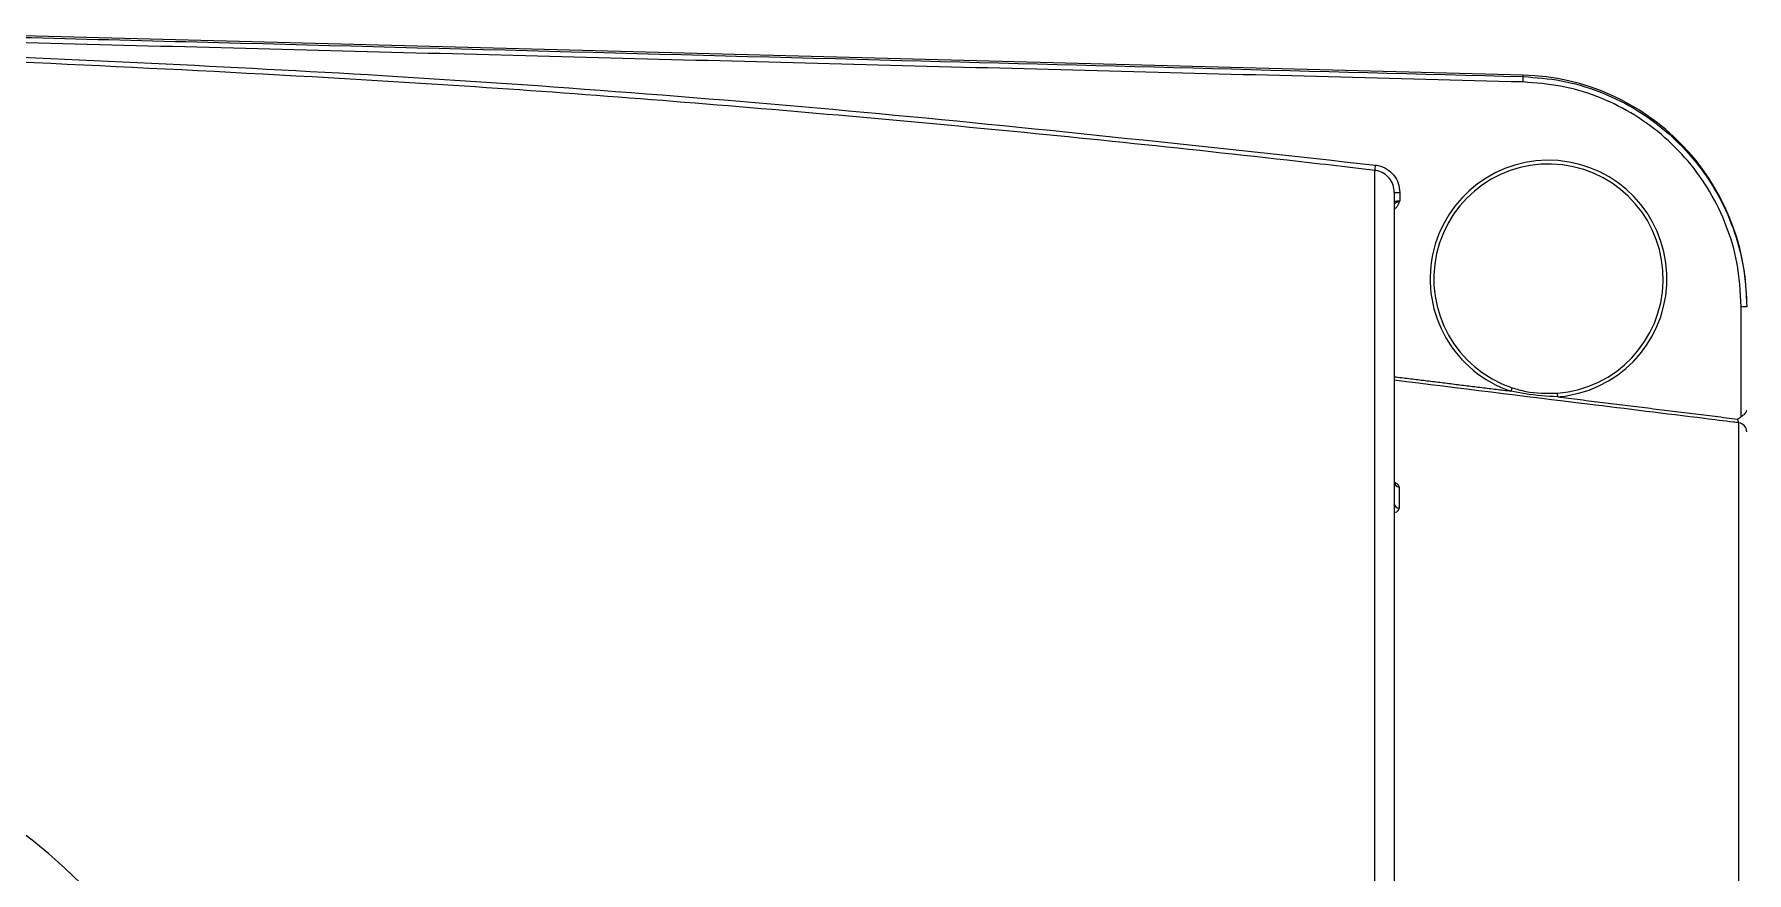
# Model space of a CAD drawing. Extents: x 11 to 120, y 2 to 94.
# Drawn here: x 91.847 to 96.511, y 41.608 to 43.889 of the extents above; entities that cross this region are included whole.
import ezdxf

# ---------------------------------------------------------------- set-up
doc = ezdxf.new("R2010")
doc.units = 0
doc.header["$MEASUREMENT"] = 0
doc.linetypes.add('SLD-Solid', pattern=[0])
doc.layers.add('OBJECT', color=7, linetype='CONTINUOUS')

msp = doc.modelspace()

# ---------------------------------------------------------------- linework, layer by layer
at = {"layer": 'OBJECT', "color": 7, "linetype": 'SLD-Solid', "lineweight": 15}
for p, q in [((95.9027, 43.7784), (91.66, 43.8895)), ((95.9027, 43.7742), (95.9027, 43.7784)), ((95.4983, 41.5374), (95.4983, 43.5191)), ((95.5513, 43.4592), (95.5513, 41.548)), ((95.5663, 43.4588), (95.5663, 43.4364)), ((96.4964, 42.8491), (96.4964, 43.148)), ((95.5513, 43.0195), (95.5513, 42.6119)), ((96.4894, 41.5197), (96.4894, 42.8321)), ((95.5645, 42.6572), (95.5645, 42.5991))]:
    msp.add_line(p, q, dxfattribs=at)
for centre, radius, start, end in [((93.6966, 43.8206), 2.2066, 358.417, 358.7957), ((95.8863, 43.1536), 0.625, 0, 88.5), ((87.8093, 44.4323), 7.7431, 353.22641, 353.33424), ((95.9714, 43.2242), 0.3225, 279.3262, 251.4759), ((95.9713, 43.2239), 0.3125, 274.4635, 251.4759), ((95.5626, 43.6018), 0.1431, 265.4993, 271.4942), ((96.5001, 43.0049), 0.1431, 85.4993, 91.4942), ((96.2561, 42.7912), 0.4075, 160.4426, 161.8126), ((95.4681, 42.8638), 0.5298, 4.2046, 5.2581), ((95.9714, 43.2242), 0.3225, 274.4635, 279.3262), ((96.4864, 42.8073), 0.0249, 0.0989, 83.1348), ((95.5652, 42.6711), 0.0139, 183.3896, 267.0678), ((95.5557, 42.6694), 0.00432, 169.5466, 218.0495), ((95.565, 42.6129), 0.0137, 184.1677, 267.8658), ((90.9113, 40.5189), 1.5, 209.9264, 65.3757)]:
    msp.add_arc(centre, radius, start, end, dxfattribs=at)
for points in [[(95.9024, 43.7596), (91.6597, 43.8705)], [(95.5513, 42.9575), (95.8689, 42.9184)], [(95.9965, 42.9026), (96.4864, 42.8422)]]:
    msp.add_open_spline(points, degree=1, dxfattribs=at)
for points, knots in [([(91.66, 43.8851), (91.67, 43.8848), (91.72, 43.8835), (91.9299, 43.878), (92.7696, 43.8561), (94.1339, 43.8204), (95.3382, 43.789), (95.9027, 43.7742)], [0, 0, 0, 0, 0.007069, 0.035343, 0.14844, 0.600828, 1, 1, 1, 1]), ([(91.5363, 43.8396), (91.956, 43.821), (92.8278, 43.7823), (94.1497, 43.6808), (95.0498, 43.5826), (95.5, 43.5335)], [0, 0, 0, 0, 0.316932, 0.658342, 1, 1, 1, 1]), ([(95.4983, 43.5191), (95.4884, 43.5202), (95.4387, 43.5261), (95.2301, 43.5501), (94.7132, 43.6068), (93.9165, 43.6821), (92.8048, 43.7679), (92.0107, 43.8043), (91.5363, 43.826)], [0, 0, 0, 0, 0.007548, 0.037738, 0.1585, 0.400032, 0.641653, 1, 1, 1, 1]), ([(96.4964, 43.148), (96.4941, 43.1885), (96.4899, 43.2634), (96.4581, 43.3686), (96.4137, 43.4617), (96.3536, 43.5457), (96.2808, 43.6186), (96.1967, 43.6781), (96.1039, 43.7226), (96.0048, 43.7518), (95.9365, 43.757), (95.9024, 43.7596)], [0, 0, 0, 0, 0.128819, 0.238011, 0.347201, 0.456082, 0.564961, 0.673719, 0.782475, 0.891238, 1, 1, 1, 1]), ([(95.9027, 43.7742), (95.9372, 43.7717), (96.0072, 43.7664), (96.1082, 43.7366), (96.2039, 43.6911), (96.2897, 43.6304), (96.3649, 43.5555), (96.426, 43.4698), (96.4724, 43.3741), (96.4948, 43.2965), (96.5084, 43.2206), (96.5101, 43.179), (96.5113, 43.1476)], [0, 0, 0, 0, 0.107203, 0.217517, 0.324717, 0.435019, 0.542339, 0.652756, 0.760378, 0.8711, 0.902397, 1, 1, 1, 1]), ([(95.5, 43.5335), (95.5025, 43.5332), (95.5133, 43.5316), (95.5316, 43.5239), (95.5508, 43.5069), (95.5638, 43.4842), (95.5655, 43.4673), (95.5663, 43.4588)], [0, 0, 0, 0, 0.069456, 0.301092, 0.533716, 0.766867, 1, 1, 1, 1]), ([(95.5513, 43.4592), (95.5507, 43.466), (95.5493, 43.4796), (95.5389, 43.4977), (95.5236, 43.5114), (95.509, 43.5175), (95.5003, 43.5188), (95.4983, 43.5191)], [0, 0, 0, 0, 0.233393, 0.466666, 0.699222, 0.93063, 1, 1, 1, 1]), ([(95.5513, 43.4336), (95.5514, 43.4338), (95.5516, 43.4342), (95.5533, 43.4349), (95.5567, 43.4356), (95.5612, 43.4362), (95.5646, 43.4363), (95.5663, 43.4364)], [0, 0, 0, 0, 0.136594, 0.353062, 0.567991, 0.781364, 1, 1, 1, 1]), ([(95.5663, 43.4364), (95.5663, 43.4364), (95.5657, 43.435), (95.5646, 43.4323), (95.5624, 43.4271), (95.5589, 43.4209), (95.5549, 43.4156), (95.5518, 43.4139), (95.5513, 43.4136)], [0, 0, 0, 0, 0.007157, 0.160856, 0.314491, 0.617096, 0.940133, 1, 1, 1, 1]), ([(95.5513, 43.4269), (95.553, 43.4284), (95.5559, 43.431), (95.5603, 43.4335), (95.5635, 43.4351), (95.5653, 43.436), (95.5663, 43.4364), (95.5663, 43.4364)], [0, 0, 0, 0, 0.415011, 0.690867, 0.839918, 0.991503, 1, 1, 1, 1]), ([(96.4894, 42.8321), (96.4847, 42.8327), (96.4536, 42.8365), (96.3165, 42.8534), (96.0085, 42.8914), (95.727, 42.9261), (95.5513, 42.9477)], [0, 0, 0, 0, 0.01498, 0.099622, 0.438192, 1, 1, 1, 1]), ([(95.9965, 42.9026), (95.9668, 42.9043), (95.9239, 42.9068), (95.8819, 42.9156), (95.8689, 42.9184)], [0, 0, 0, 0, 0.690763, 1, 1, 1, 1]), ([(95.8721, 42.9276), (95.8845, 42.9239), (95.9246, 42.9118), (95.9666, 42.9121), (95.9957, 42.9124)], [0, 0, 0, 0, 0.310503, 1, 1, 1, 1]), ([(96.4864, 42.8422), (96.4865, 42.8423), (96.4882, 42.8434), (96.4916, 42.8456), (96.4948, 42.8479), (96.4964, 42.8491)], [0, 0, 0, 0, 0.016331, 0.508871, 1, 1, 1, 1]), ([(96.4894, 42.8321), (96.4894, 42.8322), (96.4893, 42.8324), (96.4889, 42.8338), (96.4882, 42.836), (96.4875, 42.8386), (96.4869, 42.8407), (96.4865, 42.842), (96.4864, 42.8422)], [0, 0, 0, 0, 0.123144, 0.346276, 0.575891, 0.721631, 0.963157, 1, 1, 1, 1]), ([(96.4964, 42.8491), (96.4985, 42.8506), (96.5026, 42.8535), (96.5077, 42.8577), (96.5107, 42.8621), (96.5113, 42.865), (96.5113, 42.8664), (96.5113, 42.8665)], [0, 0, 0, 0, 0.259529, 0.511586, 0.769408, 0.991451, 1, 1, 1, 1]), ([(95.5645, 42.6572), (95.5644, 42.6581), (95.5641, 42.6607), (95.5608, 42.6648), (95.5561, 42.6684), (95.5523, 42.6698), (95.5514, 42.6701)], [0, 0, 0, 0, 0.199382, 0.547347, 0.898226, 1, 1, 1, 1]), ([(95.5513, 42.5877), (95.5537, 42.5884), (95.5587, 42.59), (95.5635, 42.5941), (95.5642, 42.5975), (95.5645, 42.5991)], [0, 0, 0, 0, 0.310827, 0.655629, 1, 1, 1, 1])]:
    msp.add_open_spline(points, degree=3, knots=knots, dxfattribs=at)

doc.saveas('drawing.dxf')
